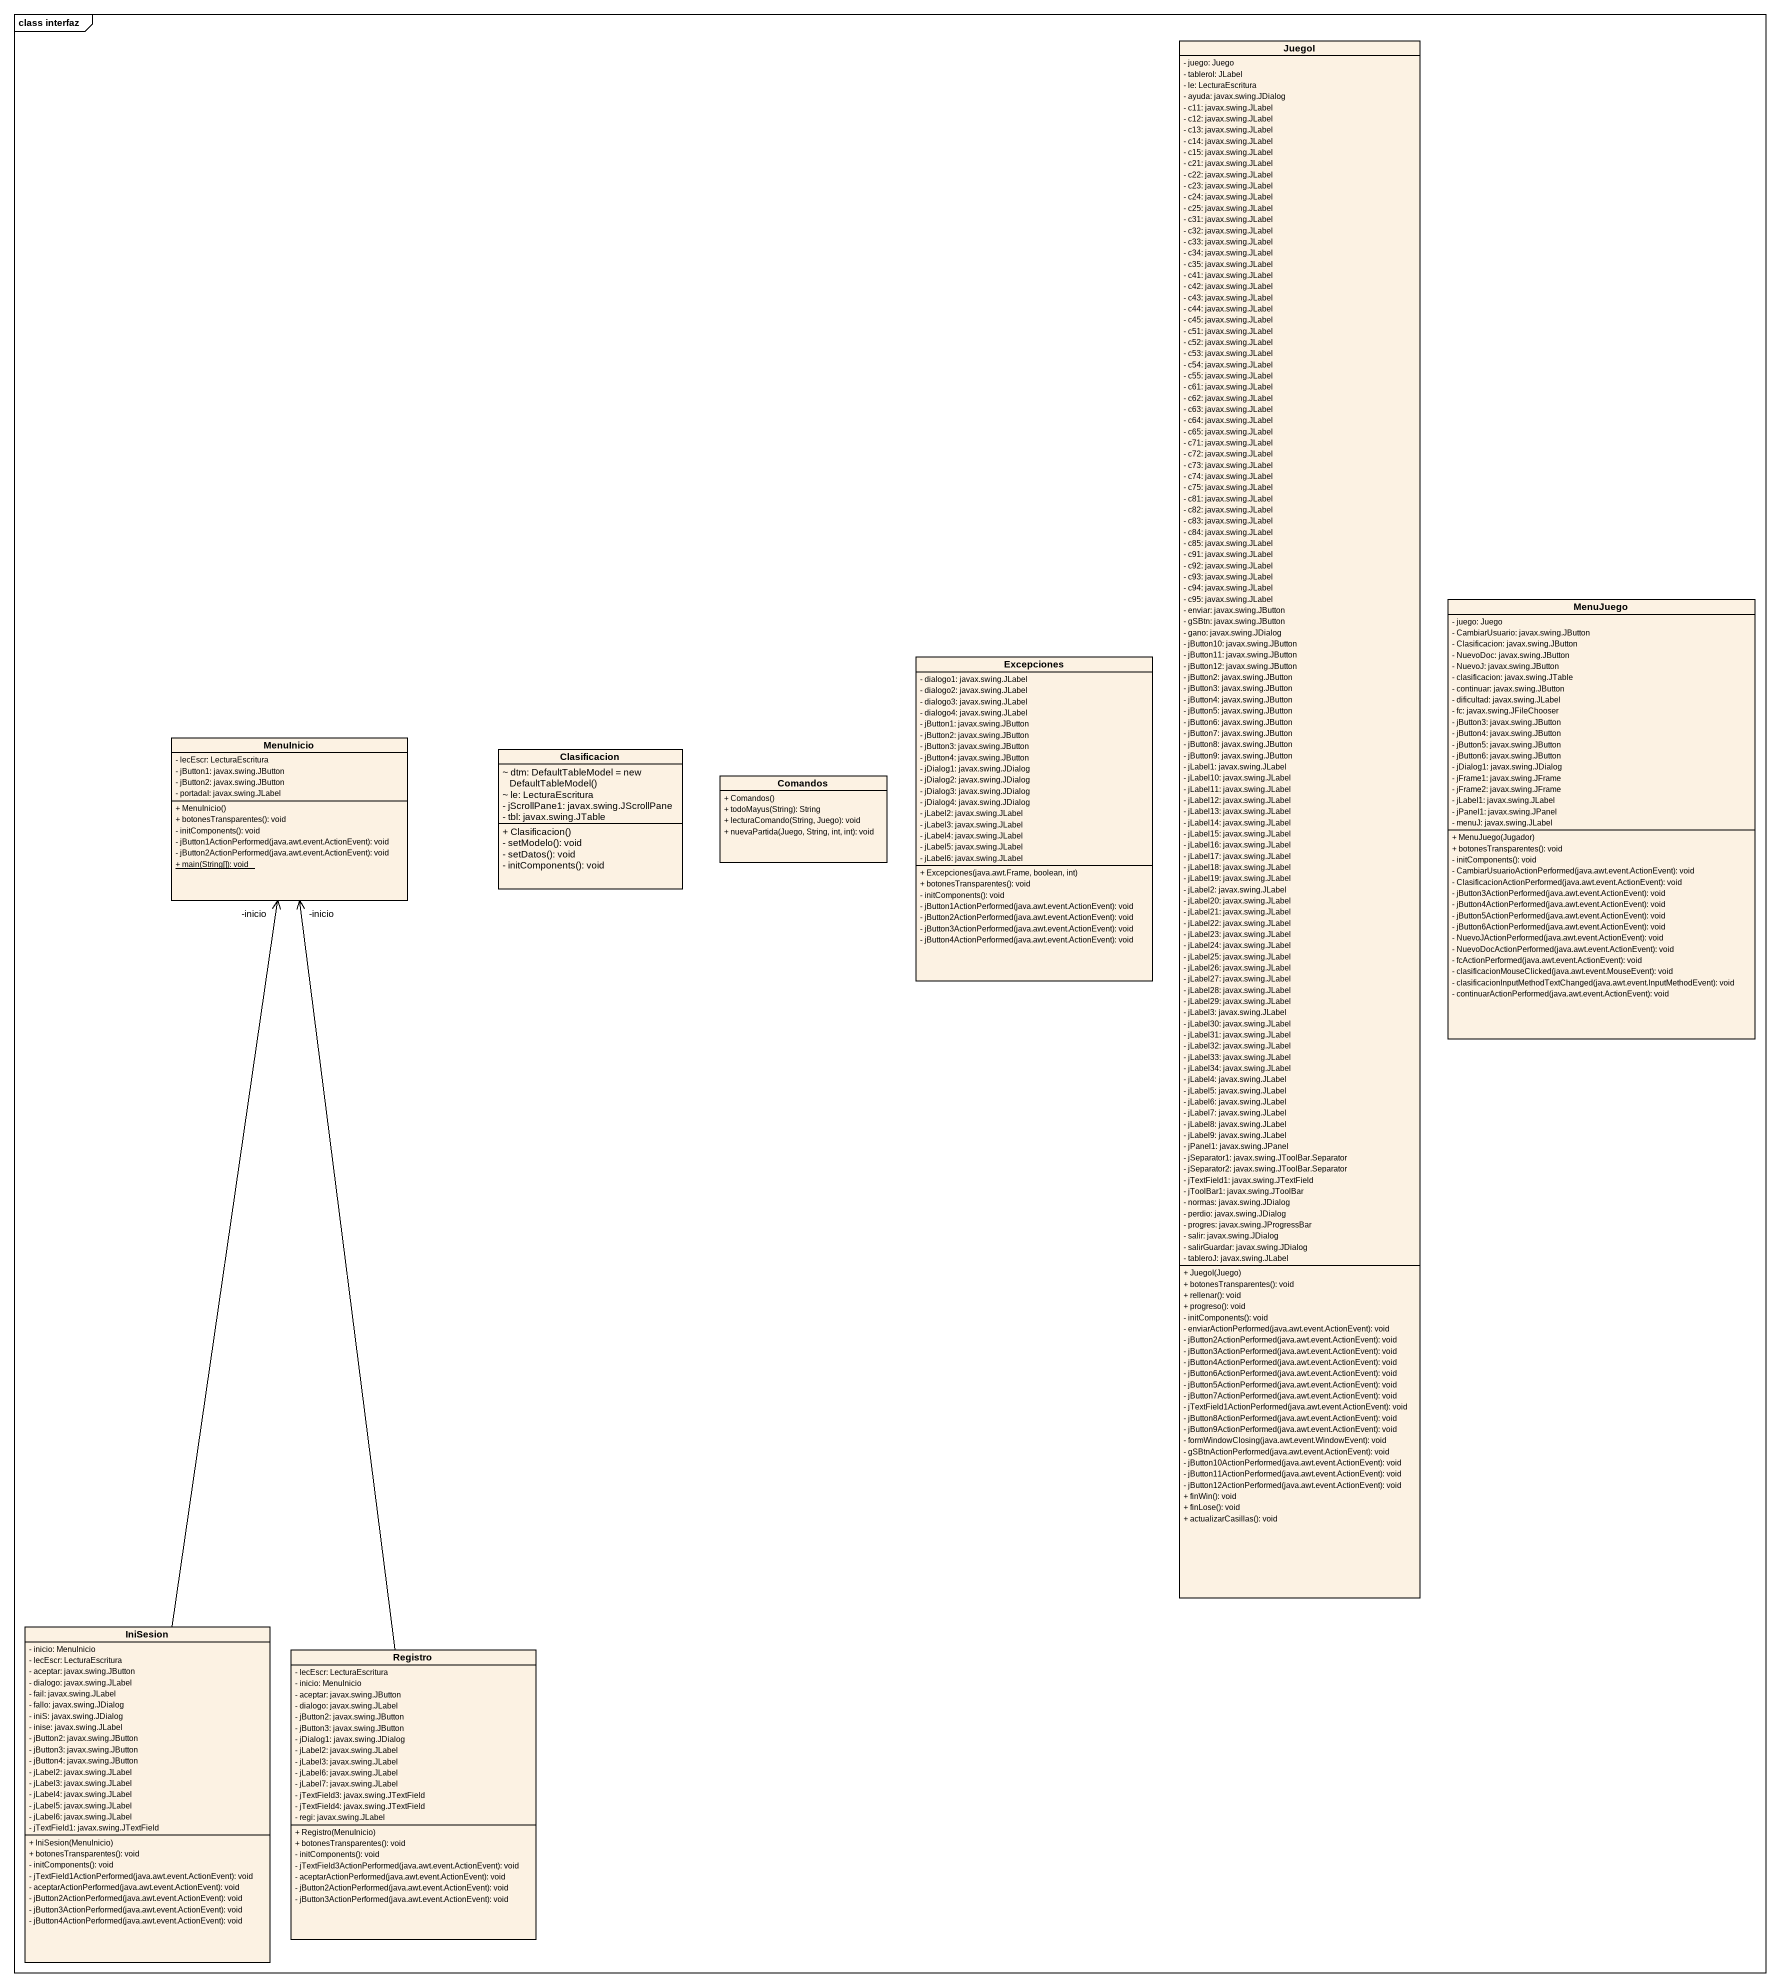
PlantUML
@startuml
mainframe class interfaz
hide circle
hide empty members
skinparam classAttributeIconSize 0
class JuegoI {
  - juego: Juego
  - tableroI: JLabel
  - le: LecturaEscritura
  - ayuda: javax.swing.JDialog
  - c11: javax.swing.JLabel
  - c12: javax.swing.JLabel
  - c13: javax.swing.JLabel
  - c14: javax.swing.JLabel
  - c15: javax.swing.JLabel
  - c21: javax.swing.JLabel
  - c22: javax.swing.JLabel
  - c23: javax.swing.JLabel
  - c24: javax.swing.JLabel
  - c25: javax.swing.JLabel
  - c31: javax.swing.JLabel
  - c32: javax.swing.JLabel
  - c33: javax.swing.JLabel
  - c34: javax.swing.JLabel
  - c35: javax.swing.JLabel
  - c41: javax.swing.JLabel
  - c42: javax.swing.JLabel
  - c43: javax.swing.JLabel
  - c44: javax.swing.JLabel
  - c45: javax.swing.JLabel
  - c51: javax.swing.JLabel
  - c52: javax.swing.JLabel
  - c53: javax.swing.JLabel
  - c54: javax.swing.JLabel
  - c55: javax.swing.JLabel
  - c61: javax.swing.JLabel
  - c62: javax.swing.JLabel
  - c63: javax.swing.JLabel
  - c64: javax.swing.JLabel
  - c65: javax.swing.JLabel
  - c71: javax.swing.JLabel
  - c72: javax.swing.JLabel
  - c73: javax.swing.JLabel
  - c74: javax.swing.JLabel
  - c75: javax.swing.JLabel
  - c81: javax.swing.JLabel
  - c82: javax.swing.JLabel
  - c83: javax.swing.JLabel
  - c84: javax.swing.JLabel
  - c85: javax.swing.JLabel
  - c91: javax.swing.JLabel
  - c92: javax.swing.JLabel
  - c93: javax.swing.JLabel
  - c94: javax.swing.JLabel
  - c95: javax.swing.JLabel
  - enviar: javax.swing.JButton
  - gSBtn: javax.swing.JButton
  - gano: javax.swing.JDialog
  - jButton10: javax.swing.JButton
  - jButton11: javax.swing.JButton
  - jButton12: javax.swing.JButton
  - jButton2: javax.swing.JButton
  - jButton3: javax.swing.JButton
  - jButton4: javax.swing.JButton
  - jButton5: javax.swing.JButton
  - jButton6: javax.swing.JButton
  - jButton7: javax.swing.JButton
  - jButton8: javax.swing.JButton
  - jButton9: javax.swing.JButton
  - jLabel1: javax.swing.JLabel
  - jLabel10: javax.swing.JLabel
  - jLabel11: javax.swing.JLabel
  - jLabel12: javax.swing.JLabel
  - jLabel13: javax.swing.JLabel
  - jLabel14: javax.swing.JLabel
  - jLabel15: javax.swing.JLabel
  - jLabel16: javax.swing.JLabel
  - jLabel17: javax.swing.JLabel
  - jLabel18: javax.swing.JLabel
  - jLabel19: javax.swing.JLabel
  - jLabel2: javax.swing.JLabel
  - jLabel20: javax.swing.JLabel
  - jLabel21: javax.swing.JLabel
  - jLabel22: javax.swing.JLabel
  - jLabel23: javax.swing.JLabel
  - jLabel24: javax.swing.JLabel
  - jLabel25: javax.swing.JLabel
  - jLabel26: javax.swing.JLabel
  - jLabel27: javax.swing.JLabel
  - jLabel28: javax.swing.JLabel
  - jLabel29: javax.swing.JLabel
  - jLabel3: javax.swing.JLabel
  - jLabel30: javax.swing.JLabel
  - jLabel31: javax.swing.JLabel
  - jLabel32: javax.swing.JLabel
  - jLabel33: javax.swing.JLabel
  - jLabel34: javax.swing.JLabel
  - jLabel4: javax.swing.JLabel
  - jLabel5: javax.swing.JLabel
  - jLabel6: javax.swing.JLabel
  - jLabel7: javax.swing.JLabel
  - jLabel8: javax.swing.JLabel
  - jLabel9: javax.swing.JLabel
  - jPanel1: javax.swing.JPanel
  - jSeparator1: javax.swing.JToolBar.Separator
  - jSeparator2: javax.swing.JToolBar.Separator
  - jTextField1: javax.swing.JTextField
  - jToolBar1: javax.swing.JToolBar
  - normas: javax.swing.JDialog
  - perdio: javax.swing.JDialog
  - progres: javax.swing.JProgressBar
  - salir: javax.swing.JDialog
  - salirGuardar: javax.swing.JDialog
  - tableroJ: javax.swing.JLabel
  + JuegoI(Juego)
  + botonesTransparentes(): void
  + rellenar(): void
  + progreso(): void
  - initComponents(): void
  - enviarActionPerformed(java.awt.event.ActionEvent): void
  - jButton2ActionPerformed(java.awt.event.ActionEvent): void
  - jButton3ActionPerformed(java.awt.event.ActionEvent): void
  - jButton4ActionPerformed(java.awt.event.ActionEvent): void
  - jButton6ActionPerformed(java.awt.event.ActionEvent): void
  - jButton5ActionPerformed(java.awt.event.ActionEvent): void
  - jButton7ActionPerformed(java.awt.event.ActionEvent): void
  - jTextField1ActionPerformed(java.awt.event.ActionEvent): void
  - jButton8ActionPerformed(java.awt.event.ActionEvent): void
  - jButton9ActionPerformed(java.awt.event.ActionEvent): void
  - formWindowClosing(java.awt.event.WindowEvent): void
  - gSBtnActionPerformed(java.awt.event.ActionEvent): void
  - jButton10ActionPerformed(java.awt.event.ActionEvent): void
  - jButton11ActionPerformed(java.awt.event.ActionEvent): void
  - jButton12ActionPerformed(java.awt.event.ActionEvent): void
  + finWin(): void
  + finLose(): void
  + actualizarCasillas(): void
}
class MenuJuego {
  - juego: Juego
  - CambiarUsuario: javax.swing.JButton
  - Clasificacion: javax.swing.JButton
  - NuevoDoc: javax.swing.JButton
  - NuevoJ: javax.swing.JButton
  - clasificacion: javax.swing.JTable
  - continuar: javax.swing.JButton
  - dificultad: javax.swing.JLabel
  - fc: javax.swing.JFileChooser
  - jButton3: javax.swing.JButton
  - jButton4: javax.swing.JButton
  - jButton5: javax.swing.JButton
  - jButton6: javax.swing.JButton
  - jDialog1: javax.swing.JDialog
  - jFrame1: javax.swing.JFrame
  - jFrame2: javax.swing.JFrame
  - jLabel1: javax.swing.JLabel
  - jPanel1: javax.swing.JPanel
  - menuJ: javax.swing.JLabel
  + MenuJuego(Jugador)
  + botonesTransparentes(): void
  - initComponents(): void
  - CambiarUsuarioActionPerformed(java.awt.event.ActionEvent): void
  - ClasificacionActionPerformed(java.awt.event.ActionEvent): void
  - jButton3ActionPerformed(java.awt.event.ActionEvent): void
  - jButton4ActionPerformed(java.awt.event.ActionEvent): void
  - jButton5ActionPerformed(java.awt.event.ActionEvent): void
  - jButton6ActionPerformed(java.awt.event.ActionEvent): void
  - NuevoJActionPerformed(java.awt.event.ActionEvent): void
  - NuevoDocActionPerformed(java.awt.event.ActionEvent): void
  - fcActionPerformed(java.awt.event.ActionEvent): void
  - clasificacionMouseClicked(java.awt.event.MouseEvent): void
  - clasificacionInputMethodTextChanged(java.awt.event.InputMethodEvent): void
  - continuarActionPerformed(java.awt.event.ActionEvent): void
}
class Excepciones {
  - dialogo1: javax.swing.JLabel
  - dialogo2: javax.swing.JLabel
  - dialogo3: javax.swing.JLabel
  - dialogo4: javax.swing.JLabel
  - jButton1: javax.swing.JButton
  - jButton2: javax.swing.JButton
  - jButton3: javax.swing.JButton
  - jButton4: javax.swing.JButton
  - jDialog1: javax.swing.JDialog
  - jDialog2: javax.swing.JDialog
  - jDialog3: javax.swing.JDialog
  - jDialog4: javax.swing.JDialog
  - jLabel2: javax.swing.JLabel
  - jLabel3: javax.swing.JLabel
  - jLabel4: javax.swing.JLabel
  - jLabel5: javax.swing.JLabel
  - jLabel6: javax.swing.JLabel
  + Excepciones(java.awt.Frame, boolean, int)
  + botonesTransparentes(): void
  - initComponents(): void
  - jButton1ActionPerformed(java.awt.event.ActionEvent): void
  - jButton2ActionPerformed(java.awt.event.ActionEvent): void
  - jButton3ActionPerformed(java.awt.event.ActionEvent): void
  - jButton4ActionPerformed(java.awt.event.ActionEvent): void
}
class MenuInicio {
  - lecEscr: LecturaEscritura
  - jButton1: javax.swing.JButton
  - jButton2: javax.swing.JButton
  - portadaI: javax.swing.JLabel
  + MenuInicio()
  + botonesTransparentes(): void
  - initComponents(): void
  - jButton1ActionPerformed(java.awt.event.ActionEvent): void
  - jButton2ActionPerformed(java.awt.event.ActionEvent): void
  {static} + main(String[]): void
}
class Clasificacion {
  {field} ~ dtm: DefaultTableModel = new DefaultTableModel()
  ~ le: LecturaEscritura
  - jScrollPane1: javax.swing.JScrollPane
  - tbl: javax.swing.JTable
  + Clasificacion()
  - setModelo(): void
  - setDatos(): void
  - initComponents(): void
}
class Comandos {
  + Comandos()
  + todoMayus(String): String
  + lecturaComando(String, Juego): void
  + nuevaPartida(Juego, String, int, int): void
}
class IniSesion {
  - inicio: MenuInicio
  - lecEscr: LecturaEscritura
  - aceptar: javax.swing.JButton
  - dialogo: javax.swing.JLabel
  - fail: javax.swing.JLabel
  - fallo: javax.swing.JDialog
  - iniS: javax.swing.JDialog
  - inise: javax.swing.JLabel
  - jButton2: javax.swing.JButton
  - jButton3: javax.swing.JButton
  - jButton4: javax.swing.JButton
  - jLabel2: javax.swing.JLabel
  - jLabel3: javax.swing.JLabel
  - jLabel4: javax.swing.JLabel
  - jLabel5: javax.swing.JLabel
  - jLabel6: javax.swing.JLabel
  - jTextField1: javax.swing.JTextField
  + IniSesion(MenuInicio)
  + botonesTransparentes(): void
  - initComponents(): void
  - jTextField1ActionPerformed(java.awt.event.ActionEvent): void
  - aceptarActionPerformed(java.awt.event.ActionEvent): void
  - jButton2ActionPerformed(java.awt.event.ActionEvent): void
  - jButton3ActionPerformed(java.awt.event.ActionEvent): void
  - jButton4ActionPerformed(java.awt.event.ActionEvent): void
}
class Registro {
  - lecEscr: LecturaEscritura
  - inicio: MenuInicio
  - aceptar: javax.swing.JButton
  - dialogo: javax.swing.JLabel
  - jButton2: javax.swing.JButton
  - jButton3: javax.swing.JButton
  - jDialog1: javax.swing.JDialog
  - jLabel2: javax.swing.JLabel
  - jLabel3: javax.swing.JLabel
  - jLabel6: javax.swing.JLabel
  - jLabel7: javax.swing.JLabel
  - jTextField3: javax.swing.JTextField
  - jTextField4: javax.swing.JTextField
  - regi: javax.swing.JLabel
  + Registro(MenuInicio)
  + botonesTransparentes(): void
  - initComponents(): void
  - jTextField3ActionPerformed(java.awt.event.ActionEvent): void
  - aceptarActionPerformed(java.awt.event.ActionEvent): void
  - jButton2ActionPerformed(java.awt.event.ActionEvent): void
  - jButton3ActionPerformed(java.awt.event.ActionEvent): void
}
IniSesion -up-> "-inicio" MenuInicio
Registro -up-> "-inicio" MenuInicio
@enduml
